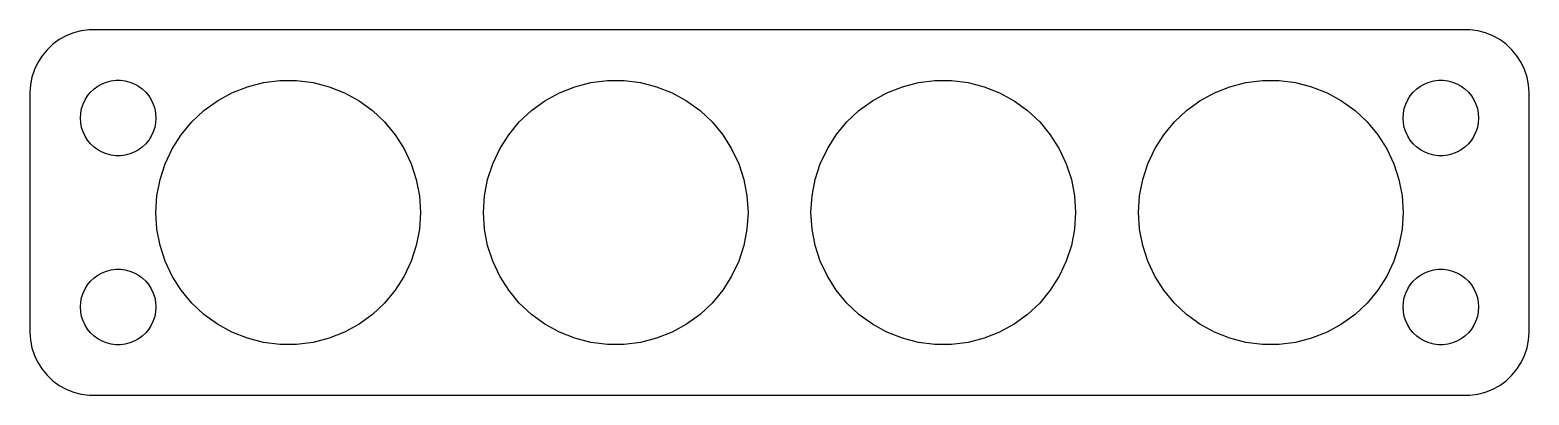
# Model space of a CAD drawing. Header units: metres. Extents: x -60 to 60, y -14 to 14.
import ezdxf

# ---------------------------------------------------------------- set-up
doc = ezdxf.new("R2010")
doc.units = ezdxf.units.M

msp = doc.modelspace()

# ---------------------------------------------------------------- linework, layer by layer
for p, q in [((-55.4369, 14.4114), (-56.0451, 14.2553)), ((-54.8139, 14.4901), (-55.4369, 14.4114)), ((54.8139, 14.4901), (-54.8139, 14.4901)), ((55.4369, 14.4114), (54.8139, 14.4901)), ((56.0451, 14.2553), (55.4369, 14.4114)), ((-57.6871, 13.3526), (-58.1448, 12.9227)), ((-57.1791, 13.7216), (-57.6871, 13.3526)), ((-56.6289, 14.0241), (-57.1791, 13.7216)), ((-56.0451, 14.2553), (-56.6289, 14.0241)), ((56.6289, 14.0241), (56.0451, 14.2553)), ((57.1791, 13.7216), (56.6289, 14.0241)), ((57.6871, 13.3526), (57.1791, 13.7216)), ((58.1448, 12.9227), (57.6871, 13.3526)), ((-58.8815, 11.9088), (-59.1489, 11.3406)), ((-58.5451, 12.4389), (-58.8815, 11.9088)), ((-58.1448, 12.9227), (-58.5451, 12.4389)), ((58.5451, 12.4389), (58.1448, 12.9227)), ((58.8815, 11.9088), (58.5451, 12.4389)), ((59.1489, 11.3406), (58.8815, 11.9088)), ((-59.3429, 10.7434), (-59.4606, 10.1267)), ((-59.1489, 11.3406), (-59.3429, 10.7434)), ((59.3429, 10.7434), (59.1489, 11.3406)), ((59.4606, 10.1267), (59.3429, 10.7434)), ((-59.4606, 10.1267), (-59.5, 9.5)), ((-54.927, 9.26335), (-54.6869, 9.55363)), ((-54.6869, 9.55363), (-54.4123, 9.81154)), ((-54.4123, 9.81154), (-54.1075, 10.033)), ((-54.1075, 10.033), (-53.7773, 10.2145)), ((-53.7773, 10.2145), (-53.427, 10.3532)), ((-53.427, 10.3532), (-53.0621, 10.4469)), ((-53.0621, 10.4469), (-52.6884, 10.4941)), ((-52.6884, 10.4941), (-52.3116, 10.4941)), ((-52.3116, 10.4941), (-51.9379, 10.4469)), ((-51.9379, 10.4469), (-51.5729, 10.3532)), ((-51.5729, 10.3532), (-51.2227, 10.2145)), ((-51.2227, 10.2145), (-50.8925, 10.033)), ((-50.8925, 10.033), (-50.5877, 9.81154)), ((-50.5877, 9.81154), (-50.3131, 9.55363)), ((-50.3131, 9.55363), (-50.0729, 9.26335)), ((-43.4707, 9.50067), (-42.2447, 9.98608)), ((-42.2447, 9.98608), (-40.9675, 10.314)), ((-40.9675, 10.314), (-39.6593, 10.4793)), ((-39.6593, 10.4793), (-38.3407, 10.4793)), ((-38.3407, 10.4793), (-37.0325, 10.314)), ((-37.0325, 10.314), (-35.7553, 9.98608)), ((-35.7553, 9.98608), (-34.5293, 9.50067)), ((-17.4707, 9.50067), (-16.2447, 9.98608)), ((-16.2447, 9.98608), (-14.9675, 10.314)), ((-14.9675, 10.314), (-13.6593, 10.4793)), ((-13.6593, 10.4793), (-12.3407, 10.4793)), ((-12.3407, 10.4793), (-11.0325, 10.314)), ((-11.0325, 10.314), (-9.75531, 9.98608)), ((-9.75531, 9.98608), (-8.52931, 9.50067)), ((8.52931, 9.50067), (9.75531, 9.98608)), ((9.75531, 9.98608), (11.0325, 10.314)), ((11.0325, 10.314), (12.3407, 10.4793)), ((12.3407, 10.4793), (13.6593, 10.4793)), ((13.6593, 10.4793), (14.9675, 10.314)), ((14.9675, 10.314), (16.2447, 9.98608)), ((16.2447, 9.98608), (17.4707, 9.50067)), ((34.5293, 9.50067), (35.7553, 9.98608)), ((35.7553, 9.98608), (37.0325, 10.314)), ((37.0325, 10.314), (38.3407, 10.4793)), ((38.3407, 10.4793), (39.6593, 10.4793)), ((39.6593, 10.4793), (40.9675, 10.314)), ((40.9675, 10.314), (42.2447, 9.98608)), ((42.2447, 9.98608), (43.4707, 9.50067)), ((50.0729, 9.26335), (50.3131, 9.55363)), ((50.3131, 9.55363), (50.5877, 9.81154)), ((50.5877, 9.81154), (50.8925, 10.033)), ((50.8925, 10.033), (51.2227, 10.2145)), ((51.2227, 10.2145), (51.5729, 10.3532)), ((51.5729, 10.3532), (51.9379, 10.4469)), ((51.9379, 10.4469), (52.3116, 10.4941)), ((52.3116, 10.4941), (52.6884, 10.4941)), ((52.6884, 10.4941), (53.0621, 10.4469)), ((53.0621, 10.4469), (53.427, 10.3532)), ((53.427, 10.3532), (53.7773, 10.2145)), ((53.7773, 10.2145), (54.1075, 10.033)), ((54.1075, 10.033), (54.4123, 9.81154)), ((54.4123, 9.81154), (54.6869, 9.55363)), ((54.6869, 9.55363), (54.927, 9.26335)), ((59.5, 9.5), (59.4606, 10.1267)), ((-59.5, 9.5), (-59.5, -9.5)), ((-55.4057, 8.24606), (-55.2893, 8.60437)), ((-55.2893, 8.60437), (-55.1289, 8.94525)), ((-55.1289, 8.94525), (-54.927, 9.26335)), ((-50.0729, 9.26335), (-49.8711, 8.94525)), ((-49.8711, 8.94525), (-49.7107, 8.60437)), ((-49.7107, 8.60437), (-49.5942, 8.24606)), ((-45.6929, 8.09038), (-44.6262, 8.86543)), ((-44.6262, 8.86543), (-43.4707, 9.50067)), ((-34.5293, 9.50067), (-33.3738, 8.86543)), ((-33.3738, 8.86543), (-32.307, 8.09038)), ((-19.6929, 8.09038), (-18.6262, 8.86543)), ((-18.6262, 8.86543), (-17.4707, 9.50067)), ((-8.52931, 9.50067), (-7.37381, 8.86543)), ((-7.37381, 8.86543), (-6.30704, 8.09038)), ((6.30704, 8.09038), (7.37381, 8.86543)), ((7.37381, 8.86543), (8.52931, 9.50067)), ((17.4707, 9.50067), (18.6262, 8.86543)), ((18.6262, 8.86543), (19.6929, 8.09038)), ((32.307, 8.09038), (33.3738, 8.86543)), ((33.3738, 8.86543), (34.5293, 9.50067)), ((43.4707, 9.50067), (44.6262, 8.86543)), ((44.6262, 8.86543), (45.6929, 8.09038)), ((49.5942, 8.24606), (49.7107, 8.60437)), ((49.7107, 8.60437), (49.8711, 8.94525)), ((49.8711, 8.94525), (50.0729, 9.26335)), ((54.927, 9.26335), (55.1289, 8.94525)), ((55.1289, 8.94525), (55.2893, 8.60437)), ((55.2893, 8.60437), (55.4057, 8.24606)), ((59.5, -9.5), (59.5, 9.5)), ((-55.5, 7.5), (-55.4763, 7.87599)), ((-55.4763, 7.12399), (-55.5, 7.5)), ((-55.4763, 7.87599), (-55.4057, 8.24606)), ((-49.5942, 8.24606), (-49.5237, 7.87599)), ((-49.5237, 7.87599), (-49.5, 7.5)), ((-49.5, 7.5), (-49.5237, 7.12399)), ((-47.4947, 6.17174), (-46.6542, 7.18774)), ((-46.6542, 7.18774), (-45.6929, 8.09038)), ((-32.307, 8.09038), (-31.3458, 7.18774)), ((-31.3458, 7.18774), (-30.5053, 6.17174)), ((-21.4947, 6.17174), (-20.6542, 7.18774)), ((-20.6542, 7.18774), (-19.6929, 8.09038)), ((-6.30704, 8.09038), (-5.34583, 7.18774)), ((-5.34583, 7.18774), (-4.50531, 6.17174)), ((4.50531, 6.17174), (5.34583, 7.18774)), ((5.34583, 7.18774), (6.30704, 8.09038)), ((19.6929, 8.09038), (20.6542, 7.18774)), ((20.6542, 7.18774), (21.4947, 6.17174)), ((30.5053, 6.17174), (31.3458, 7.18774)), ((31.3458, 7.18774), (32.307, 8.09038)), ((45.6929, 8.09038), (46.6542, 7.18774)), ((46.6542, 7.18774), (47.4947, 6.17174)), ((49.5, 7.5), (49.5237, 7.87599)), ((49.5237, 7.12399), (49.5, 7.5)), ((49.5237, 7.87599), (49.5942, 8.24606)), ((55.4057, 8.24606), (55.4763, 7.87599)), ((55.4763, 7.87599), (55.5, 7.5)), ((55.5, 7.5), (55.4763, 7.12399)), ((-55.4057, 6.75392), (-55.4763, 7.12399)), ((-55.2893, 6.39561), (-55.4057, 6.75392)), ((-55.1289, 6.05473), (-55.2893, 6.39561)), ((-54.927, 5.73663), (-55.1289, 6.05473)), ((-49.8711, 6.05473), (-50.0729, 5.73663)), ((-49.7107, 6.39561), (-49.8711, 6.05473)), ((-49.5942, 6.75392), (-49.7107, 6.39561)), ((-49.5237, 7.12399), (-49.5942, 6.75392)), ((-48.2012, 5.05841), (-47.4947, 6.17174)), ((-30.5053, 6.17174), (-29.7988, 5.05841)), ((-22.2012, 5.05841), (-21.4947, 6.17174)), ((-4.50531, 6.17174), (-3.79877, 5.05841)), ((3.79877, 5.05841), (4.50531, 6.17174)), ((21.4947, 6.17174), (22.2012, 5.05841)), ((29.7988, 5.05841), (30.5053, 6.17174)), ((47.4947, 6.17174), (48.2012, 5.05841)), ((49.5942, 6.75392), (49.5237, 7.12399)), ((49.7107, 6.39561), (49.5942, 6.75392)), ((49.8711, 6.05473), (49.7107, 6.39561)), ((50.0729, 5.73663), (49.8711, 6.05473)), ((55.1289, 6.05473), (54.927, 5.73663)), ((55.2893, 6.39561), (55.1289, 6.05473)), ((55.4057, 6.75392), (55.2893, 6.39561)), ((55.4763, 7.12399), (55.4057, 6.75392)), ((-54.6869, 5.44635), (-54.927, 5.73663)), ((-54.4123, 5.18845), (-54.6869, 5.44635)), ((-54.1075, 4.96701), (-54.4123, 5.18845)), ((-53.7773, 4.78551), (-54.1075, 4.96701)), ((-53.427, 4.64682), (-53.7773, 4.78551)), ((-51.2227, 4.78551), (-51.5729, 4.64682)), ((-50.8925, 4.96701), (-51.2227, 4.78551)), ((-50.5877, 5.18845), (-50.8925, 4.96701)), ((-50.3131, 5.44635), (-50.5877, 5.18845)), ((-50.0729, 5.73663), (-50.3131, 5.44635)), ((-48.7626, 3.8653), (-48.2012, 5.05841)), ((-29.7988, 5.05841), (-29.2373, 3.8653)), ((-22.7626, 3.8653), (-22.2012, 5.05841)), ((-3.79877, 5.05841), (-3.23734, 3.8653)), ((3.23734, 3.8653), (3.79877, 5.05841)), ((22.2012, 5.05841), (22.7626, 3.8653)), ((29.2373, 3.8653), (29.7988, 5.05841)), ((48.2012, 5.05841), (48.7626, 3.8653)), ((50.3131, 5.44635), (50.0729, 5.73663)), ((50.5877, 5.18845), (50.3131, 5.44635)), ((50.8925, 4.96701), (50.5877, 5.18845)), ((51.2227, 4.78551), (50.8925, 4.96701)), ((51.5729, 4.64682), (51.2227, 4.78551)), ((53.7773, 4.78551), (53.427, 4.64682)), ((54.1075, 4.96701), (53.7773, 4.78551)), ((54.4123, 5.18845), (54.1075, 4.96701)), ((54.6869, 5.44635), (54.4123, 5.18845)), ((54.927, 5.73663), (54.6869, 5.44635)), ((-53.0621, 4.55313), (-53.427, 4.64682)), ((-52.6884, 4.50591), (-53.0621, 4.55313)), ((-52.3116, 4.50591), (-52.6884, 4.50591)), ((-51.9379, 4.55313), (-52.3116, 4.50591)), ((-51.5729, 4.64682), (-51.9379, 4.55313)), ((-49.1701, 2.61124), (-48.7626, 3.8653)), ((-29.2373, 3.8653), (-28.8299, 2.61124)), ((-23.1701, 2.61124), (-22.7626, 3.8653)), ((-3.23734, 3.8653), (-2.82986, 2.61124)), ((2.82986, 2.61124), (3.23734, 3.8653)), ((22.7626, 3.8653), (23.1701, 2.61124)), ((28.8299, 2.61124), (29.2373, 3.8653)), ((48.7626, 3.8653), (49.1701, 2.61124)), ((51.9379, 4.55313), (51.5729, 4.64682)), ((52.3116, 4.50591), (51.9379, 4.55313)), ((52.6884, 4.50591), (52.3116, 4.50591)), ((53.0621, 4.55313), (52.6884, 4.50591)), ((53.427, 4.64682), (53.0621, 4.55313)), ((-49.4172, 1.31599), (-49.1701, 2.61124)), ((-28.8299, 2.61124), (-28.5828, 1.31599)), ((-23.4172, 1.31599), (-23.1701, 2.61124)), ((-2.82986, 2.61124), (-2.58279, 1.31599)), ((2.58279, 1.31599), (2.82986, 2.61124)), ((23.1701, 2.61124), (23.4172, 1.31599)), ((28.5828, 1.31599), (28.8299, 2.61124)), ((49.1701, 2.61124), (49.4172, 1.31599)), ((-49.5, 0), (-49.4172, 1.31599)), ((-28.5828, 1.31599), (-28.5, 0)), ((-23.5, 0), (-23.4172, 1.31599)), ((-2.58279, 1.31599), (-2.5, 0)), ((2.5, 0), (2.58279, 1.31599)), ((23.4172, 1.31599), (23.5, 0)), ((28.5, 0), (28.5828, 1.31599)), ((49.4172, 1.31599), (49.5, 0)), ((-49.4172, -1.31599), (-49.5, 0)), ((-28.5, 0), (-28.5828, -1.31599)), ((-23.4172, -1.31599), (-23.5, 0)), ((-2.5, 0), (-2.58279, -1.31599)), ((2.58279, -1.31599), (2.5, 0)), ((23.5, 0), (23.4172, -1.31599)), ((28.5828, -1.31599), (28.5, 0)), ((49.5, 0), (49.4172, -1.31599)), ((-49.1701, -2.61124), (-49.4172, -1.31599)), ((-28.5828, -1.31599), (-28.8299, -2.61124)), ((-23.1701, -2.61124), (-23.4172, -1.31599)), ((-2.58279, -1.31599), (-2.82986, -2.61124)), ((2.82986, -2.61124), (2.58279, -1.31599)), ((23.4172, -1.31599), (23.1701, -2.61124)), ((28.8299, -2.61124), (28.5828, -1.31599)), ((49.4172, -1.31599), (49.1701, -2.61124)), ((-48.7626, -3.8653), (-49.1701, -2.61124)), ((-28.8299, -2.61124), (-29.2373, -3.8653)), ((-22.7626, -3.8653), (-23.1701, -2.61124)), ((-2.82986, -2.61124), (-3.23734, -3.8653)), ((3.23734, -3.8653), (2.82986, -2.61124)), ((23.1701, -2.61124), (22.7626, -3.8653)), ((29.2373, -3.8653), (28.8299, -2.61124)), ((49.1701, -2.61124), (48.7626, -3.8653)), ((-53.7773, -4.78551), (-53.427, -4.64682)), ((-53.427, -4.64682), (-53.0621, -4.55313)), ((-53.0621, -4.55313), (-52.6884, -4.50591)), ((-52.6884, -4.50591), (-52.3116, -4.50591)), ((-52.3116, -4.50591), (-51.9379, -4.55313)), ((-51.9379, -4.55313), (-51.5729, -4.64682)), ((-51.5729, -4.64682), (-51.2227, -4.78551)), ((-48.2012, -5.05841), (-48.7626, -3.8653)), ((-29.2373, -3.8653), (-29.7988, -5.05841)), ((-22.2012, -5.05841), (-22.7626, -3.8653)), ((-3.23734, -3.8653), (-3.79877, -5.05841)), ((3.79877, -5.05841), (3.23734, -3.8653)), ((22.7626, -3.8653), (22.2012, -5.05841)), ((29.7988, -5.05841), (29.2373, -3.8653)), ((48.7626, -3.8653), (48.2012, -5.05841)), ((51.2227, -4.78551), (51.5729, -4.64682)), ((51.5729, -4.64682), (51.9379, -4.55313)), ((51.9379, -4.55313), (52.3116, -4.50591)), ((52.3116, -4.50591), (52.6884, -4.50591)), ((52.6884, -4.50591), (53.0621, -4.55313)), ((53.0621, -4.55313), (53.427, -4.64682)), ((53.427, -4.64682), (53.7773, -4.78551)), ((-55.1289, -6.05473), (-54.927, -5.73663)), ((-54.927, -5.73663), (-54.6869, -5.44635)), ((-54.6869, -5.44635), (-54.4123, -5.18845)), ((-54.4123, -5.18845), (-54.1075, -4.96701)), ((-54.1075, -4.96701), (-53.7773, -4.78551)), ((-51.2227, -4.78551), (-50.8925, -4.96701)), ((-50.8925, -4.96701), (-50.5877, -5.18845)), ((-50.5877, -5.18845), (-50.3131, -5.44635)), ((-50.3131, -5.44635), (-50.0729, -5.73663)), ((-50.0729, -5.73663), (-49.8711, -6.05473)), ((-47.4947, -6.17174), (-48.2012, -5.05841)), ((-29.7988, -5.05841), (-30.5053, -6.17174)), ((-21.4947, -6.17174), (-22.2012, -5.05841)), ((-3.79877, -5.05841), (-4.50531, -6.17174)), ((4.50531, -6.17174), (3.79877, -5.05841)), ((22.2012, -5.05841), (21.4947, -6.17174)), ((30.5053, -6.17174), (29.7988, -5.05841)), ((48.2012, -5.05841), (47.4947, -6.17174)), ((49.8711, -6.05473), (50.0729, -5.73663)), ((50.0729, -5.73663), (50.3131, -5.44635)), ((50.3131, -5.44635), (50.5877, -5.18845)), ((50.5877, -5.18845), (50.8925, -4.96701)), ((50.8925, -4.96701), (51.2227, -4.78551)), ((53.7773, -4.78551), (54.1075, -4.96701)), ((54.1075, -4.96701), (54.4123, -5.18845)), ((54.4123, -5.18845), (54.6869, -5.44635)), ((54.6869, -5.44635), (54.927, -5.73663)), ((54.927, -5.73663), (55.1289, -6.05473)), ((-55.5, -7.5), (-55.4763, -7.12399)), ((-55.4763, -7.12399), (-55.4057, -6.75392)), ((-55.4057, -6.75392), (-55.2893, -6.39561)), ((-55.2893, -6.39561), (-55.1289, -6.05473)), ((-49.8711, -6.05473), (-49.7107, -6.39561)), ((-49.7107, -6.39561), (-49.5942, -6.75392)), ((-49.5942, -6.75392), (-49.5237, -7.12399)), ((-49.5237, -7.12399), (-49.5, -7.5)), ((-46.6542, -7.18774), (-47.4947, -6.17174)), ((-30.5053, -6.17174), (-31.3458, -7.18774)), ((-20.6542, -7.18774), (-21.4947, -6.17174)), ((-4.50531, -6.17174), (-5.34583, -7.18774)), ((5.34583, -7.18774), (4.50531, -6.17174)), ((21.4947, -6.17174), (20.6542, -7.18774)), ((31.3458, -7.18774), (30.5053, -6.17174)), ((47.4947, -6.17174), (46.6542, -7.18774)), ((49.5, -7.5), (49.5237, -7.12399)), ((49.5237, -7.12399), (49.5942, -6.75392)), ((49.5942, -6.75392), (49.7107, -6.39561)), ((49.7107, -6.39561), (49.8711, -6.05473)), ((55.1289, -6.05473), (55.2893, -6.39561)), ((55.2893, -6.39561), (55.4057, -6.75392)), ((55.4057, -6.75392), (55.4763, -7.12399)), ((55.4763, -7.12399), (55.5, -7.5)), ((-55.4763, -7.87599), (-55.5, -7.5)), ((-55.4057, -8.24606), (-55.4763, -7.87599)), ((-55.2893, -8.60437), (-55.4057, -8.24606)), ((-49.5942, -8.24606), (-49.7107, -8.60437)), ((-49.5237, -7.87599), (-49.5942, -8.24606)), ((-49.5, -7.5), (-49.5237, -7.87599)), ((-45.6929, -8.09038), (-46.6542, -7.18774)), ((-44.6262, -8.86543), (-45.6929, -8.09038)), ((-32.307, -8.09038), (-33.3738, -8.86543)), ((-31.3458, -7.18774), (-32.307, -8.09038)), ((-19.6929, -8.09038), (-20.6542, -7.18774)), ((-18.6262, -8.86543), (-19.6929, -8.09038)), ((-6.30704, -8.09038), (-7.37381, -8.86543)), ((-5.34583, -7.18774), (-6.30704, -8.09038)), ((6.30704, -8.09038), (5.34583, -7.18774)), ((7.37381, -8.86543), (6.30704, -8.09038)), ((19.6929, -8.09038), (18.6262, -8.86543)), ((20.6542, -7.18774), (19.6929, -8.09038)), ((32.307, -8.09038), (31.3458, -7.18774)), ((33.3738, -8.86543), (32.307, -8.09038)), ((45.6929, -8.09038), (44.6262, -8.86543)), ((46.6542, -7.18774), (45.6929, -8.09038)), ((49.5237, -7.87599), (49.5, -7.5)), ((49.5942, -8.24606), (49.5237, -7.87599)), ((49.7107, -8.60437), (49.5942, -8.24606)), ((55.4057, -8.24606), (55.2893, -8.60437)), ((55.4763, -7.87599), (55.4057, -8.24606)), ((55.5, -7.5), (55.4763, -7.87599)), ((-59.5, -9.5), (-59.4606, -10.1267)), ((-55.1289, -8.94525), (-55.2893, -8.60437)), ((-54.927, -9.26335), (-55.1289, -8.94525)), ((-54.6869, -9.55363), (-54.927, -9.26335)), ((-50.0729, -9.26335), (-50.3131, -9.55363)), ((-49.8711, -8.94525), (-50.0729, -9.26335)), ((-49.7107, -8.60437), (-49.8711, -8.94525)), ((-43.4707, -9.50067), (-44.6262, -8.86543)), ((-42.2447, -9.98608), (-43.4707, -9.50067)), ((-34.5293, -9.50067), (-35.7553, -9.98608)), ((-33.3738, -8.86543), (-34.5293, -9.50067)), ((-17.4707, -9.50067), (-18.6262, -8.86543)), ((-16.2447, -9.98608), (-17.4707, -9.50067)), ((-8.52931, -9.50067), (-9.75531, -9.98608)), ((-7.37381, -8.86543), (-8.52931, -9.50067)), ((8.52931, -9.50067), (7.37381, -8.86543)), ((9.75531, -9.98608), (8.52931, -9.50067)), ((17.4707, -9.50067), (16.2447, -9.98608)), ((18.6262, -8.86543), (17.4707, -9.50067)), ((34.5293, -9.50067), (33.3738, -8.86543)), ((35.7553, -9.98608), (34.5293, -9.50067)), ((43.4707, -9.50067), (42.2447, -9.98608)), ((44.6262, -8.86543), (43.4707, -9.50067)), ((49.8711, -8.94525), (49.7107, -8.60437)), ((50.0729, -9.26335), (49.8711, -8.94525)), ((50.3131, -9.55363), (50.0729, -9.26335)), ((54.927, -9.26335), (54.6869, -9.55363)), ((55.1289, -8.94525), (54.927, -9.26335)), ((55.2893, -8.60437), (55.1289, -8.94525)), ((59.4606, -10.1267), (59.5, -9.5)), ((-59.4606, -10.1267), (-59.3429, -10.7434)), ((-54.4123, -9.81154), (-54.6869, -9.55363)), ((-54.1075, -10.033), (-54.4123, -9.81154)), ((-53.7773, -10.2145), (-54.1075, -10.033)), ((-53.427, -10.3532), (-53.7773, -10.2145)), ((-53.0621, -10.4469), (-53.427, -10.3532)), ((-52.6884, -10.4941), (-53.0621, -10.4469)), ((-52.3116, -10.4941), (-52.6884, -10.4941)), ((-51.9379, -10.4469), (-52.3116, -10.4941)), ((-51.5729, -10.3532), (-51.9379, -10.4469)), ((-51.2227, -10.2145), (-51.5729, -10.3532)), ((-50.8925, -10.033), (-51.2227, -10.2145)), ((-50.5877, -9.81154), (-50.8925, -10.033)), ((-50.3131, -9.55363), (-50.5877, -9.81154)), ((-40.9675, -10.314), (-42.2447, -9.98608)), ((-39.6593, -10.4793), (-40.9675, -10.314)), ((-38.3407, -10.4793), (-39.6593, -10.4793)), ((-37.0325, -10.314), (-38.3407, -10.4793)), ((-35.7553, -9.98608), (-37.0325, -10.314)), ((-14.9675, -10.314), (-16.2447, -9.98608)), ((-13.6593, -10.4793), (-14.9675, -10.314)), ((-12.3407, -10.4793), (-13.6593, -10.4793)), ((-11.0325, -10.314), (-12.3407, -10.4793)), ((-9.75531, -9.98608), (-11.0325, -10.314)), ((11.0325, -10.314), (9.75531, -9.98608)), ((12.3407, -10.4793), (11.0325, -10.314)), ((13.6593, -10.4793), (12.3407, -10.4793)), ((14.9675, -10.314), (13.6593, -10.4793)), ((16.2447, -9.98608), (14.9675, -10.314)), ((37.0325, -10.314), (35.7553, -9.98608)), ((38.3407, -10.4793), (37.0325, -10.314)), ((39.6593, -10.4793), (38.3407, -10.4793)), ((40.9675, -10.314), (39.6593, -10.4793)), ((42.2447, -9.98608), (40.9675, -10.314)), ((50.5877, -9.81154), (50.3131, -9.55363)), ((50.8925, -10.033), (50.5877, -9.81154)), ((51.2227, -10.2145), (50.8925, -10.033)), ((51.5729, -10.3532), (51.2227, -10.2145)), ((51.9379, -10.4469), (51.5729, -10.3532)), ((52.3116, -10.4941), (51.9379, -10.4469)), ((52.6884, -10.4941), (52.3116, -10.4941)), ((53.0621, -10.4469), (52.6884, -10.4941)), ((53.427, -10.3532), (53.0621, -10.4469)), ((53.7773, -10.2145), (53.427, -10.3532)), ((54.1075, -10.033), (53.7773, -10.2145)), ((54.4123, -9.81154), (54.1075, -10.033)), ((54.6869, -9.55363), (54.4123, -9.81154)), ((59.3429, -10.7434), (59.4606, -10.1267)), ((-59.3429, -10.7434), (-59.1489, -11.3406)), ((-59.1489, -11.3406), (-58.8815, -11.9088)), ((58.8815, -11.9088), (59.1489, -11.3406)), ((59.1489, -11.3406), (59.3429, -10.7434)), ((-58.8815, -11.9088), (-58.5451, -12.4389)), ((-58.5451, -12.4389), (-58.1448, -12.9227)), ((-58.1448, -12.9227), (-57.6871, -13.3526)), ((57.6871, -13.3526), (58.1448, -12.9227)), ((58.1448, -12.9227), (58.5451, -12.4389)), ((58.5451, -12.4389), (58.8815, -11.9088)), ((-57.6871, -13.3526), (-57.1791, -13.7216)), ((-57.1791, -13.7216), (-56.6289, -14.0241)), ((-56.6289, -14.0241), (-56.0451, -14.2553)), ((-56.0451, -14.2553), (-55.4369, -14.4114)), ((55.4369, -14.4114), (56.0451, -14.2553)), ((56.0451, -14.2553), (56.6289, -14.0241)), ((56.6289, -14.0241), (57.1791, -13.7216)), ((57.1791, -13.7216), (57.6871, -13.3526)), ((-55.4369, -14.4114), (-54.8139, -14.4901)), ((-54.8139, -14.4901), (54.8139, -14.4901)), ((54.8139, -14.4901), (55.4369, -14.4114))]:
    msp.add_line(p, q)

doc.saveas('drawing.dxf')
